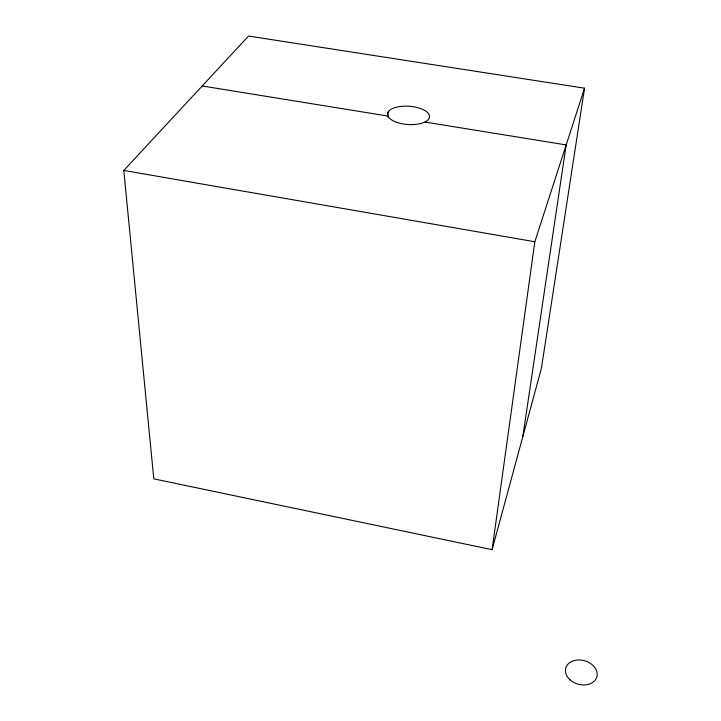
<?xml version="1.0" encoding="UTF-8"?>
<svg xmlns="http://www.w3.org/2000/svg" width="721" height="721" viewBox="0 0 721 721"><rect width="100%" height="100%" fill="white"/><g stroke="black" fill="none" stroke-linecap="round" stroke-linejoin="round"><path stroke-width="1.08" d="M387.88 117.018L388.123 111.971M492.092 549.69L534.829 241.751L584.542 88.196L248.547 36.05L123.796 170.444L153.78 478.834L492.092 549.69L541.408 368.278L584.542 88.196M522.779 436.8L566.174 144.921L424.885 122.038M202.204 85.979L387.88 116.054M123.796 170.444L534.829 241.751M396.983 122.408A21.08 9.148 3.9 0 0 429.509 117.063A21.08 9.148 3.9 0 0 399.019 106.672A21.08 9.148 3.9 0 0 396.983 122.408M570.05 679.831A16.168 12.149 16 0 0 596.664 677.506A16.168 12.149 16 0 0 577.215 660.03A16.168 12.149 16 0 0 570.05 679.831"/></g></svg>
